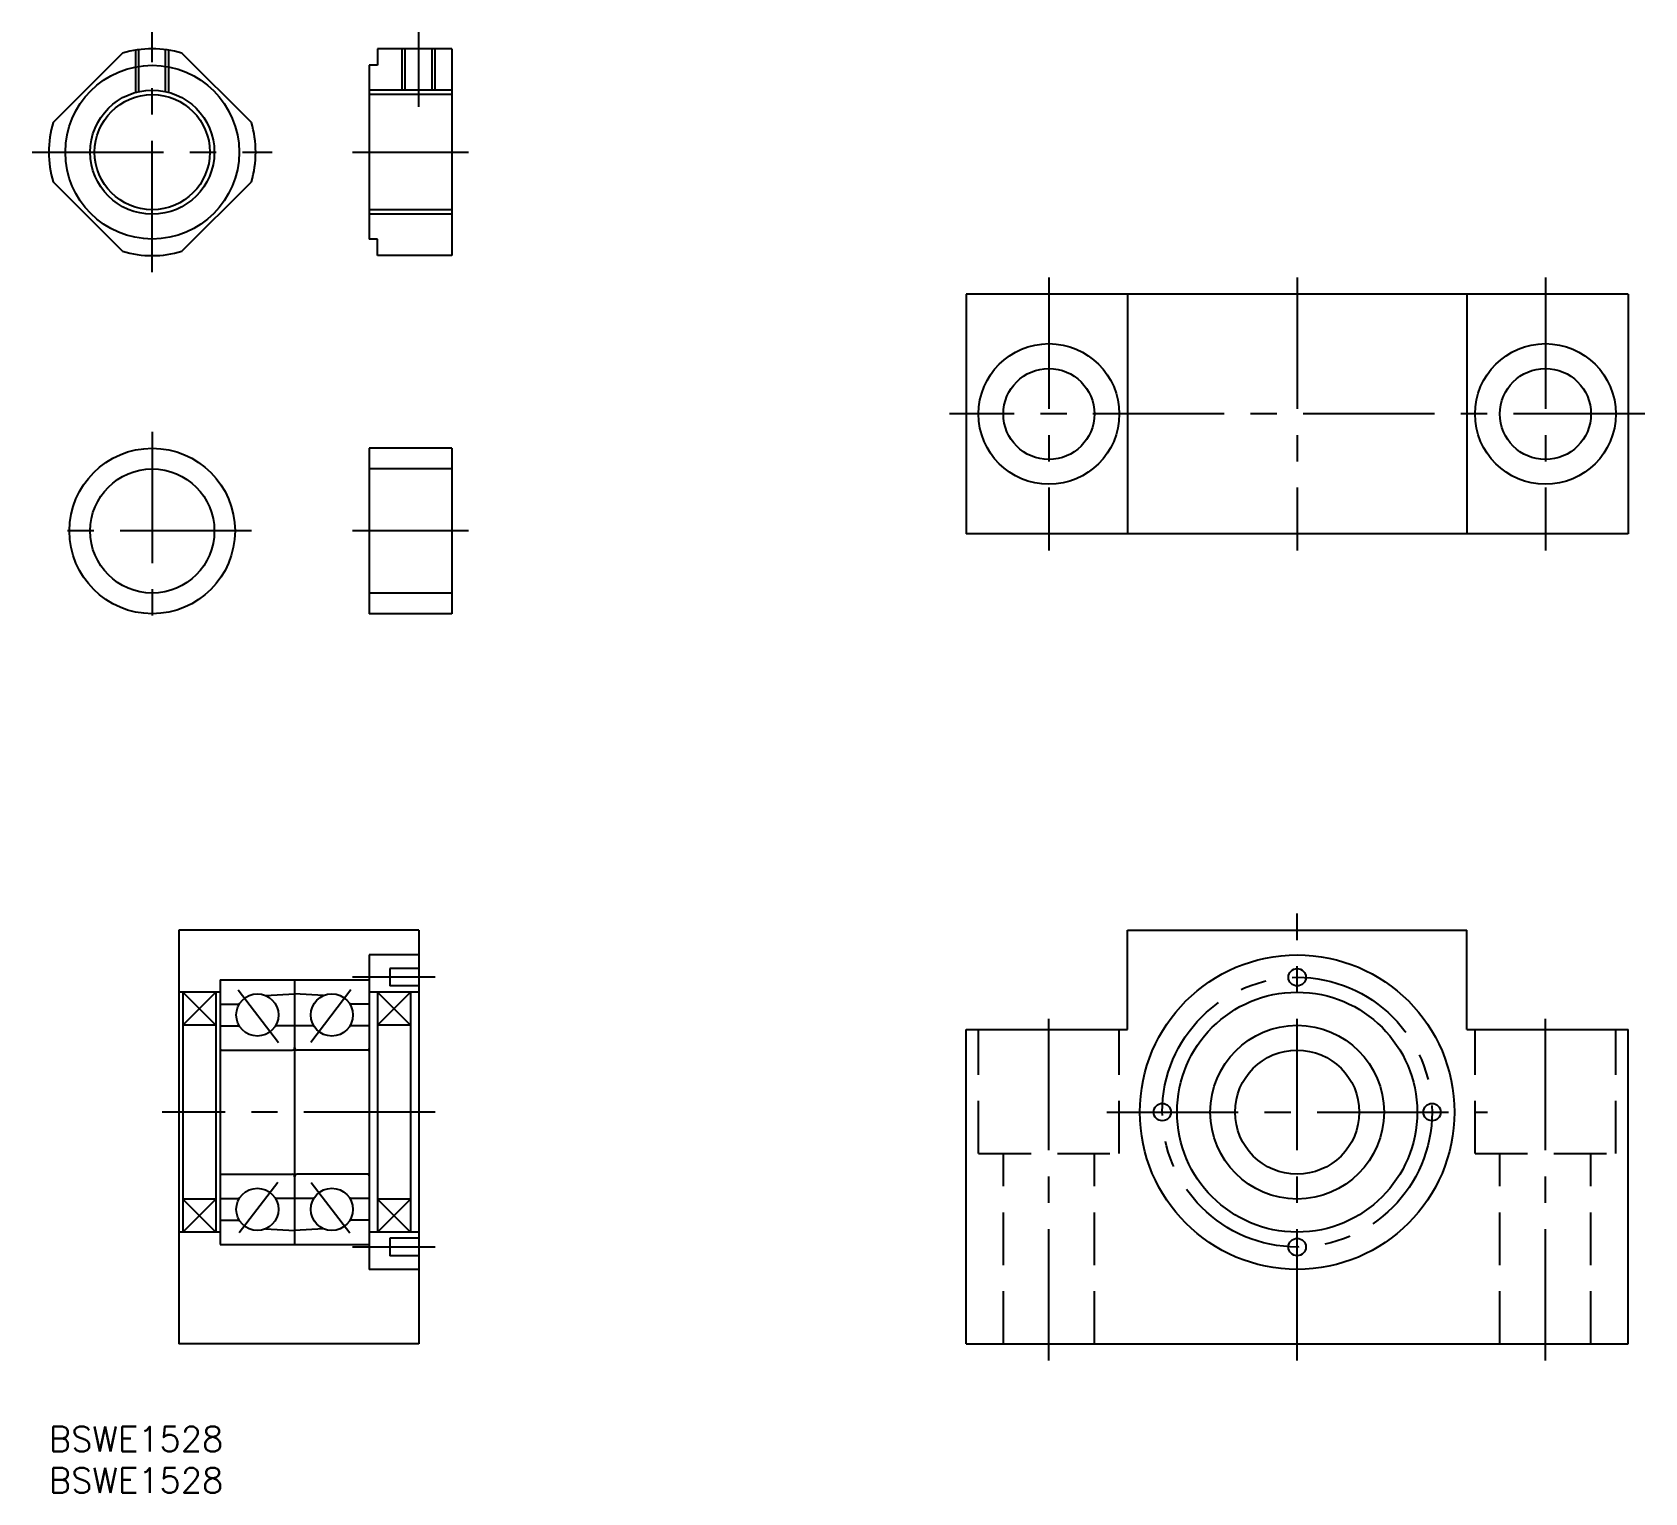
# Model space of a CAD drawing. Extents: x -2 to 193, y -8 to 169.
import ezdxf

# ---------------------------------------------------------------- set-up
doc = ezdxf.new("R2010")
doc.units = 0
doc.header["$LTSCALE"] = 0.5
doc.linetypes.add('CENTER', pattern=[50.8, 31.75, -6.35, 6.35, -6.35])
doc.linetypes.add('DASHED', pattern=[19.05, 12.7, -6.35])
for name, color, linetype in [('MSM_CENTER', 1, 'CENTER'), ('MSM_CONTINUOUS', 7, 'CONTINUOUS'), ('MSM_DASHED', 4, 'DASHED'), ('MSM_NARROW', 5, 'CONTINUOUS'), ('MSM_PART_NUMBER', 7, 'CONTINUOUS')]:
    doc.layers.add(name, color=color, linetype=linetype)
doc.styles.get("Standard").update_dxf_attribs({"font": 'txt.shx', "height": 3, "bigfont": 'bigfont.shx'})

# ---------------------------------------------------------------- blocks, each defined once
blk = doc.blocks.new('*U14')
at = {"layer": 'MSM_PART_NUMBER'}
blk.add_text('BSWE1528', height=3, dxfattribs=at).set_placement((0, -3))
blk = doc.blocks.new('*U15')
at = {"layer": 'MSM_PART_NUMBER'}
blk.add_text('BSWE1528', height=3, dxfattribs=at).set_placement((0, -8))

msp = doc.modelspace()

# ---------------------------------------------------------------- linework, layer by layer
at = {"layer": 'MSM_CENTER'}
for p, q in [((12.5, 139.52), (12.5, 168.52)), ((44.7, 159.52), (44.7, 168.52)), ((-2, 154.02), (27, 154.02)), ((36.7, 154.02), (50.7, 154.02)), ((120.84, 138.88), (120.84, 105.88)), ((150.84, 138.88), (150.84, 105.88)), ((180.84, 138.88), (180.84, 105.88)), ((192.84, 122.38), (108.84, 122.38)), ((12.5, 120.24), (12.5, 96.24)), ((24.5, 108.24), (0.5, 108.24)), ((50.7, 108.24), (36.7, 108.24)), ((150.84, 8), (150.84, 62)), ((22.88, 52.77), (27.74, 46.43)), ((36.51, 52.77), (31.65, 46.43)), ((46.7, 54.3), (36.7, 54.3)), ((120.84, 8), (120.84, 50)), ((180.84, 8), (180.84, 50)), ((46.7, 38), (13.7, 38)), ((127.84, 38), (173.84, 38)), ((27.69, 29.51), (23.02, 23.41)), ((31.7, 29.51), (36.37, 23.41)), ((46.7, 21.7), (36.7, 21.7))]:
    msp.add_line(p, q, dxfattribs=at)
msp.add_circle((150.84, 38), 16.3, dxfattribs=at)
at = {"layer": 'MSM_CONTINUOUS'}
for p, q in [((0.52, 157.6), (8.92, 166)), ((24.48, 157.6), (16.08, 166)), ((39.7, 166.52), (39.7, 164.52)), ((48.7, 166.52), (39.7, 166.52)), ((43.07, 161.52), (43.07, 166.52)), ((46.32, 161.52), (46.32, 166.52)), ((48.7, 166.52), (48.7, 141.52)), ((38.7, 164.52), (38.7, 143.52)), ((39.7, 164.52), (38.7, 164.52)), ((48.7, 160.98), (38.7, 160.98)), ((8.92, 142.04), (0.52, 150.44)), ((16.08, 142.04), (24.48, 150.44)), ((48.7, 147.06), (38.7, 147.06)), ((39.7, 143.52), (38.7, 143.52)), ((39.7, 141.52), (39.7, 143.52)), ((48.7, 141.52), (39.7, 141.52)), ((110.84, 136.88), (110.84, 107.88)), ((190.84, 136.88), (110.84, 136.88)), ((130.34, 136.88), (130.34, 107.88)), ((171.34, 136.88), (171.34, 107.88)), ((190.84, 136.88), (190.84, 107.88)), ((38.7, 118.24), (38.7, 98.24)), ((48.7, 118.24), (38.7, 118.24)), ((48.7, 118.24), (48.7, 98.24)), ((48.7, 115.74), (38.7, 115.74)), ((190.84, 107.88), (110.84, 107.88)), ((48.7, 100.74), (38.7, 100.74)), ((48.7, 98.24), (38.7, 98.24)), ((44.7, 60), (15.7, 60)), ((15.7, 60), (15.7, 10)), ((44.7, 60), (44.7, 10)), ((130.34, 48), (130.34, 60)), ((130.34, 60), (171.34, 60)), ((171.34, 48), (171.34, 60)), ((44.7, 57), (38.7, 57)), ((38.7, 57), (38.7, 19)), ((44.7, 55.35), (41.2, 55.35)), ((41.2, 55.35), (41.2, 53.25)), ((20.7, 54), (20.7, 22)), ((20.7, 54), (38.7, 54)), ((29.7, 54), (29.7, 22)), ((44.7, 53.25), (41.2, 53.25)), ((20.7, 52.5), (15.7, 52.5)), ((16.2, 52.5), (16.2, 23.5)), ((20.2, 52.5), (20.2, 23.5)), ((20.7, 51.05), (23, 51.05)), ((26.18, 52.1), (29.7, 52.3)), ((33.21, 52.1), (29.7, 52.3)), ((38.7, 51.05), (36.39, 51.05)), ((44.7, 52.5), (38.7, 52.5)), ((39.7, 52.5), (39.7, 23.5)), ((43.7, 52.5), (43.7, 23.5)), ((20.2, 48.5), (16.2, 48.5)), ((20.7, 48.45), (23, 48.45)), ((32, 48.45), (27.39, 48.45)), ((38.7, 48.45), (36.39, 48.45)), ((43.7, 48.5), (39.7, 48.5)), ((110.84, 10), (110.84, 48)), ((110.84, 48), (130.34, 48)), ((171.34, 48), (190.84, 48)), ((190.84, 10), (190.84, 48)), ((20.85, 45.5), (29.4, 45.5)), ((38.55, 45.5), (30, 45.5)), ((20.85, 30.5), (29.4, 30.5)), ((38.55, 30.5), (30, 30.5)), ((20.2, 27.5), (16.2, 27.5)), ((20.7, 27.55), (23, 27.55)), ((32, 27.55), (27.39, 27.55)), ((38.7, 27.55), (36.39, 27.55)), ((43.7, 27.5), (39.7, 27.5)), ((20.7, 23.5), (15.7, 23.5)), ((20.7, 24.95), (23, 24.95)), ((26.18, 23.9), (29.7, 23.7)), ((33.21, 23.9), (29.7, 23.7)), ((38.7, 24.95), (36.39, 24.95)), ((44.7, 23.5), (38.7, 23.5)), ((20.7, 22), (38.7, 22)), ((44.7, 22.75), (41.2, 22.75)), ((41.2, 22.75), (41.2, 20.65)), ((44.7, 20.65), (41.2, 20.65)), ((44.7, 19), (38.7, 19)), ((44.7, 10), (15.7, 10)), ((110.84, 10), (190.84, 10))]:
    msp.add_line(p, q, dxfattribs=at)
for centre, radius in [((12.5, 154.02), 10.5), ((12.5, 154.02), 6.96), ((120.84, 122.38), 8.5), ((180.84, 122.38), 8.5), ((120.84, 122.38), 5.5), ((180.84, 122.38), 5.5), ((12.5, 108.24), 10), ((12.5, 108.24), 7.5), ((150.84, 38), 19), ((150.84, 54.3), 1.05), ((25.2, 49.75), 2.55), ((34.2, 49.75), 2.55), ((150.84, 38), 14.5), ((150.84, 38), 10.5), ((150.84, 38), 7.5), ((134.54, 38), 1.05), ((167.14, 38), 1.05), ((25.2, 26.25), 2.55), ((34.2, 26.25), 2.55), ((150.84, 21.7), 1.05)]:
    msp.add_circle(centre, radius, dxfattribs=at)
for centre, radius, start, end in [((12.5, 154.02), 12.5, 73.3576, 106.6424), ((12.5, 154.02), 12.5, 163.3576, 196.6424), ((12.5, 154.02), 12.5, 343.3576, 16.6424), ((12.5, 154.02), 12.5, 253.3576, 286.6424), ((20.85, 45.65), 0.15, 180, 270), ((29.4, 45.8), 0.3, 270, 0), ((30, 45.8), 0.3, 180, 270), ((38.55, 45.65), 0.15, 270, 0), ((20.85, 30.35), 0.15, 90, 180), ((29.4, 30.2), 0.3, 0, 90), ((30, 30.2), 0.3, 90, 180), ((38.55, 30.35), 0.15, 0, 90)]:
    msp.add_arc(centre, radius, start, end, dxfattribs=at)
at = {"layer": 'MSM_DASHED'}
for p, q in [((10.5, 161.25), (10.5, 166.36)), ((10.88, 161.34), (10.88, 166.41)), ((14.12, 161.34), (14.12, 166.41)), ((14.5, 161.25), (14.5, 166.36)), ((112.34, 33), (112.34, 48)), ((129.34, 33), (129.34, 48)), ((172.34, 33), (172.34, 48)), ((189.34, 33), (189.34, 48)), ((112.34, 33), (129.34, 33)), ((115.34, 10), (115.34, 33)), ((126.34, 10), (126.34, 33)), ((172.34, 33), (189.34, 33)), ((175.34, 10), (175.34, 33)), ((186.34, 10), (186.34, 33))]:
    msp.add_line(p, q, dxfattribs=at)
at = {"layer": 'MSM_NARROW'}
for p, q in [((42.7, 161.52), (42.7, 166.52)), ((46.7, 161.52), (46.7, 166.52)), ((48.7, 161.52), (38.7, 161.52)), ((48.7, 146.52), (38.7, 146.52)), ((16.2, 52.5), (20.2, 48.5)), ((20.2, 52.5), (16.2, 48.5)), ((39.7, 52.5), (43.7, 48.5)), ((43.7, 52.5), (39.7, 48.5)), ((16.2, 23.5), (20.2, 27.5)), ((20.2, 23.5), (16.2, 27.5)), ((39.7, 23.5), (43.7, 27.5)), ((43.7, 23.5), (39.7, 27.5))]:
    msp.add_line(p, q, dxfattribs=at)
msp.add_circle((12.5, 154.02), 7.5, dxfattribs=at)

# ---------------------------------------------------------------- block references
at = {"layer": 'MSM_CONTINUOUS'}
for name in ['*U14', '*U15']:
    msp.add_blockref(name, (0, 0), dxfattribs=at)

doc.saveas('drawing.dxf')
